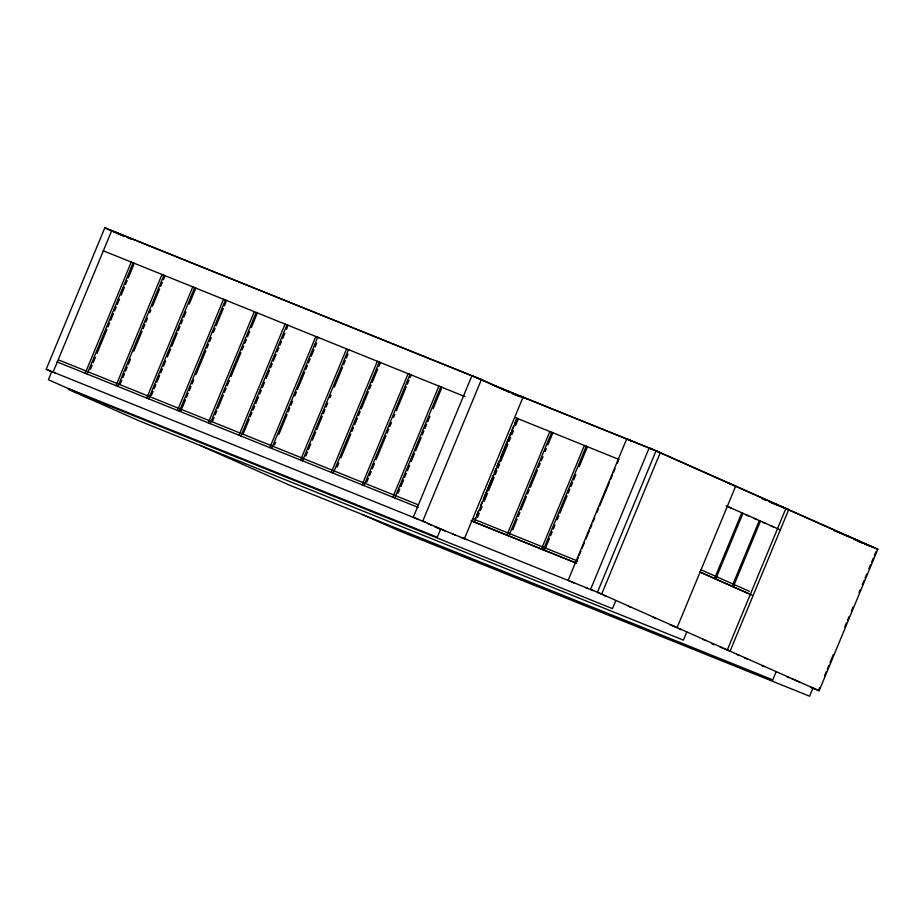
<?xml version="1.0" encoding="UTF-8"?>
<svg xmlns="http://www.w3.org/2000/svg" width="924" height="924" viewBox="0 0 924 924"><rect width="100%" height="100%" fill="white"/><g stroke="black" fill="none" stroke-linecap="round" stroke-linejoin="round"><path stroke-width="1.39" d="M52.61 372.164L46.2 369.311L104.816 227.801L481.427 379.498L422.799 521.021M51.756 371.644L48.406 379.729L87.826 397.251L612.462 608.616L615.811 600.531M85.181 373.284L131.243 262.093M87.087 374.058L133.137 262.866L134.292 263.375M90.436 369.277L92.077 365.303M93.174 362.658L95.368 357.357M97.008 353.384L106.884 329.568M107.981 326.911L109.621 322.95M110.718 320.293L113.456 313.675M114.553 311.03L116.205 307.057M117.302 304.412L119.496 299.122M121.136 295.149L124.428 287.202M125.525 284.557L127.165 280.584M128.263 277.939L133.749 264.703M115.95 385.689L162 274.497L163.155 275.005M117.845 386.451L163.906 275.26L165.061 275.768L163.421 279.741M120.097 384.315L121.749 380.341M122.846 377.697L124.486 373.723M125.583 371.078L127.223 367.105M128.321 364.46L130.515 359.17M133.807 351.224L142.03 331.369M143.128 328.725L144.779 324.751M145.865 322.106L147.517 318.133M149.711 312.832L150.808 310.187M152.448 306.214L159.575 289.004M160.672 286.359L162.324 282.386M146.708 398.082L192.77 286.89L193.925 287.399M148.614 398.845L194.675 287.653L195.83 288.173M151.409 395.391L153.061 391.418M154.158 388.773L155.798 384.8M156.895 382.155L159.644 375.537M160.73 372.88L162.381 368.919M163.479 366.262L165.673 360.972M167.313 356.999L170.605 349.053M171.702 346.408L177.189 333.171M178.286 330.526L179.926 326.553M181.023 323.908L182.663 319.935M183.761 317.29L185.955 311.989M189.247 304.054L195.276 289.489M177.477 410.475L223.539 299.284L224.694 299.792M179.383 411.238L225.433 300.046L226.588 300.566M181.081 410.429L185.47 399.838M186.567 397.193L188.207 393.22M189.305 390.575L190.956 386.602M192.053 383.957L193.694 379.983M195.888 374.694L205.752 350.866M206.849 348.221L208.501 344.248M209.598 341.603L211.238 337.63M213.432 332.328L215.073 328.355M216.17 325.71L223.308 308.501M224.393 305.856L226.045 301.882M208.247 422.869L254.296 311.677M210.141 423.631L256.202 312.439L257.357 312.959L251.328 327.523M212.393 421.506L214.045 417.533M215.142 414.888L216.782 410.914M217.879 408.269L223.365 395.033M224.463 392.377L226.103 388.415M227.2 385.758L229.395 380.469M231.035 376.495L240.91 352.668M242.007 350.023L243.647 346.05M244.745 343.405L246.396 339.431M247.493 336.786L249.676 331.485M239.004 435.262L285.066 324.07M240.91 436.036L286.971 324.844L288.126 325.352M243.162 433.899L249.191 419.334M250.288 416.689L251.94 412.716M253.037 410.071L254.678 406.098M255.775 403.453L258.512 396.835M259.609 394.19L261.261 390.217M262.358 387.572L264.541 382.27M266.193 378.297L269.485 370.362M270.582 367.717L272.222 363.744M273.319 361.088L276.057 354.469M277.154 351.825L278.805 347.851M279.903 345.206L281.543 341.233M282.64 338.588L284.835 333.298M286.475 329.325L287.572 326.68M269.773 447.666L315.835 336.475L316.99 336.983M271.679 448.429L317.729 337.237L318.884 337.745M274.474 444.975L275.571 442.319M278.863 434.384L287.087 414.529M288.184 411.873L289.824 407.9M290.921 405.255L292.573 401.282M294.768 395.992L296.408 392.019M297.505 389.374L304.631 372.164M305.728 369.519L307.38 365.546M308.466 362.901L310.118 358.928M311.215 356.283L313.952 349.665M315.049 347.02L316.701 343.047M300.543 460.06L346.604 348.868M302.437 460.822L348.498 349.63L349.653 350.138M305.786 456.04L307.438 452.067M308.535 449.422L310.73 444.132M312.37 440.159L315.662 432.213M316.759 429.568L322.245 416.331M323.342 413.686L324.982 409.713M326.08 407.068L327.72 403.095M329.914 397.794L331.011 395.149M334.303 387.202L342.527 367.348M343.624 364.703L345.264 360.73M346.361 358.085L348.013 354.111M331.312 472.453L377.362 361.261M333.206 473.215L379.267 362.023L380.422 362.543L378.771 366.505M337.11 467.117L338.75 463.143M340.944 457.842L350.808 434.014M351.905 431.369L353.557 427.396M354.654 424.751L357.392 418.133M358.489 415.488L360.129 411.515M361.226 408.87L368.353 391.661M369.45 389.016L371.102 385.042M372.199 382.397L377.673 369.161M362.069 484.846L408.131 373.654L409.286 374.174M363.975 485.608L410.025 374.416L411.192 374.936L410.094 377.581M366.77 482.155L368.422 478.182M369.519 475.537L371.159 471.563M372.257 468.918L374.451 463.629M376.091 459.655L385.966 435.828M387.064 433.183L388.704 429.21M389.801 426.565L391.453 422.591M393.636 417.29L394.733 414.645M396.384 410.672L406.248 386.844M407.345 384.199L408.997 380.226M392.839 497.239L438.9 386.047M394.733 498.013L440.794 386.821L441.949 387.329M398.082 493.231L399.734 489.258M400.831 486.613L403.569 479.995M404.666 477.338L406.317 473.377M407.415 470.72L409.598 465.43M411.249 461.457L414.541 453.511M415.638 450.866L421.113 437.63M422.21 434.985L423.862 431.011M424.959 428.366L426.599 424.393M427.697 421.748L429.891 416.447M433.183 408.512L441.406 388.658M440.656 529.14L437.306 537.237L68.122 388.484M464.46 538.646L523.076 397.135L527.281 398.995M473.897 521.898L475.548 517.902M476.645 515.245L478.297 511.261M480.492 505.948L482.143 501.963M483.24 499.307L493.15 475.398M494.248 472.742L495.899 468.757M496.997 466.1L499.203 460.787M500.854 456.803L510.753 432.894M511.861 430.238L513.513 426.253M514.61 423.596L516.805 418.283M474.266 522.014L517.186 418.41L518.341 418.918L515.58 425.56M477.616 517.221L479.267 513.236M480.376 510.579L482.028 506.595M484.222 501.282L487.526 493.312M488.623 490.656L494.132 477.373M495.229 474.717L496.881 470.732M497.978 468.075L499.63 464.091M500.727 461.434L507.888 444.155M508.985 441.499L510.637 437.514M511.734 434.858L513.386 430.873M506.906 535.169L549.826 431.554M508.812 535.932L551.72 432.328L552.875 432.836L547.932 444.791M512.716 529.81L517.117 519.184M518.214 516.528L519.865 512.543M520.963 509.886L526.472 496.604M527.569 493.947L529.221 489.963M530.318 487.306L537.479 470.027M538.577 467.371L540.228 463.386M541.325 460.729L542.977 456.745M545.183 451.432L546.28 448.775M541.452 549.087L584.372 445.472M543.347 549.849L586.266 446.246L587.421 446.754L579.175 466.678M545.056 549.041L549.457 538.415M550.565 535.758L552.206 531.774M553.314 529.117L554.966 525.132M557.16 519.819L558.812 515.835M559.909 513.178L567.07 495.911M568.168 493.243L569.819 489.258M570.917 486.602L572.568 482.617M573.665 479.96L575.871 474.647M576.541 561.677L578.193 557.692M579.302 555.035L580.942 551.051M582.051 548.394L584.245 543.081M585.897 539.096L589.2 531.127M590.297 528.47L591.949 524.486M593.058 521.829L594.698 517.844M596.904 512.531L598.556 508.547M599.653 505.89L609.563 481.982M610.66 479.325L612.312 475.34M613.409 472.672L615.061 468.687M617.267 463.374L618.364 460.718M656.075 450.716L877.8 549.214L819.184 690.736L597.458 592.226L656.075 450.716L493.716 385.296M686.775 632.062L683.425 640.147L139.362 420.951L68.399 389.42M714.552 578.539L741.776 512.832M715.719 579.048L742.931 513.351M732.074 586.324L759.297 520.616M733.24 586.832L760.452 521.136M727.304 649.953L785.92 508.431M730.087 651.143L788.703 509.621L768.976 501.605M776.137 671.771L772.787 679.856L289.166 485.008L199.815 445.299M812.935 688.114L809.586 696.199L399.376 530.93L362.578 514.587M818.491 690.436L819.588 687.791M824.508 675.894L826.16 671.921M827.257 669.276L828.897 665.315M829.995 662.67L833.275 654.735M844.779 626.957L846.43 622.984M847.527 620.339L849.168 616.377M851.362 611.087L853.002 607.114M859.031 592.573L860.117 589.928M862.311 584.638L863.952 580.665M865.049 578.02L866.7 574.047M868.883 568.757L870.535 564.795M871.632 562.15L873.272 558.177M874.37 555.532L876.01 551.57M109.367 229.787L483.737 380.607M497.921 387.168L660.279 452.587L601.663 594.097L597.655 592.48M516.62 395.333L520.512 396.904M762.45 498.983L766.366 500.554M771.09 502.598L789.339 509.956M833.852 530.572L858.361 540.598M854.273 539.547L872.903 547.054M858.477 541.418L862.473 543.023M865.13 544.097L877.8 549.214M103.176 250.75L464.98 396.604M515.292 417.602L619.115 459.494M473.1 518.895L577.546 560.972M471.055 520.686L575.883 562.924M472.152 521.171L576.611 563.247M59.159 360.152L418.48 504.92M57.126 361.942L418.122 507.392M46.2 369.311L425.109 522.129M435.1 526.819L597.458 592.226M452.656 534.06L455.324 535.135M461.988 537.826L464.668 538.9M585.643 587.641L588.311 588.727M670.766 625.005L674.647 626.564M670.177 624.832L677.096 627.615L735.712 486.093L728.089 482.963L783.806 507.715M711.653 643.647L714.264 644.698M724.693 648.902L730.711 651.466M791.949 678.817L795.795 680.364M794.605 680.052L799.745 682.12M810.29 686.959L814.287 688.576M811.411 687.595L819.184 690.736M728.805 483.31L649.168 447.932L590.552 589.443L593.162 590.609M780.93 506.491L870.027 546.084M629.833 440.159L631.935 441.094M630.919 440.748L626.715 438.888L568.098 580.399L570.2 581.335M521.021 396.315L524.174 397.724M480.572 379.21L518.872 396.142M509.378 392.307L471.921 375.675L413.305 517.186L418.468 519.484M511.965 393.462L515.835 395.183M124.555 236.278L111.723 230.584L53.107 372.095L55.671 373.238M127.131 237.422L130.977 239.131M104.816 227.801L124.07 236.348M726.195 505.844L780.607 530.018M729.14 507.253L731.762 508.419M745.633 514.691L748.428 515.869M754.1 518.352L756.733 519.519M762.473 522.176L765.06 523.331M770.766 525.802L773.388 526.969M700.658 569.658L749.283 591.268M700.265 572.118L752.101 595.148M699.711 571.933L748.336 593.543M603.603 595.252L606.213 596.407M628.401 606.271L631.023 607.426M653.21 617.29L655.821 618.445M678.539 628.505L681.127 629.66M703.152 639.443L705.751 640.598M720.004 646.927L722.591 648.082M736.728 654.411L739.35 655.578M744.582 657.911L747.204 659.078M761.619 665.476L764.24 666.643M786.52 676.541L789.131 677.708M571.205 581.681L574.358 583.079M462.393 537.837L466.562 539.581M421.956 520.732L446.049 531.346M427.512 523.504L431.381 525.225M435.262 526.946L439.304 528.69"/></g></svg>
